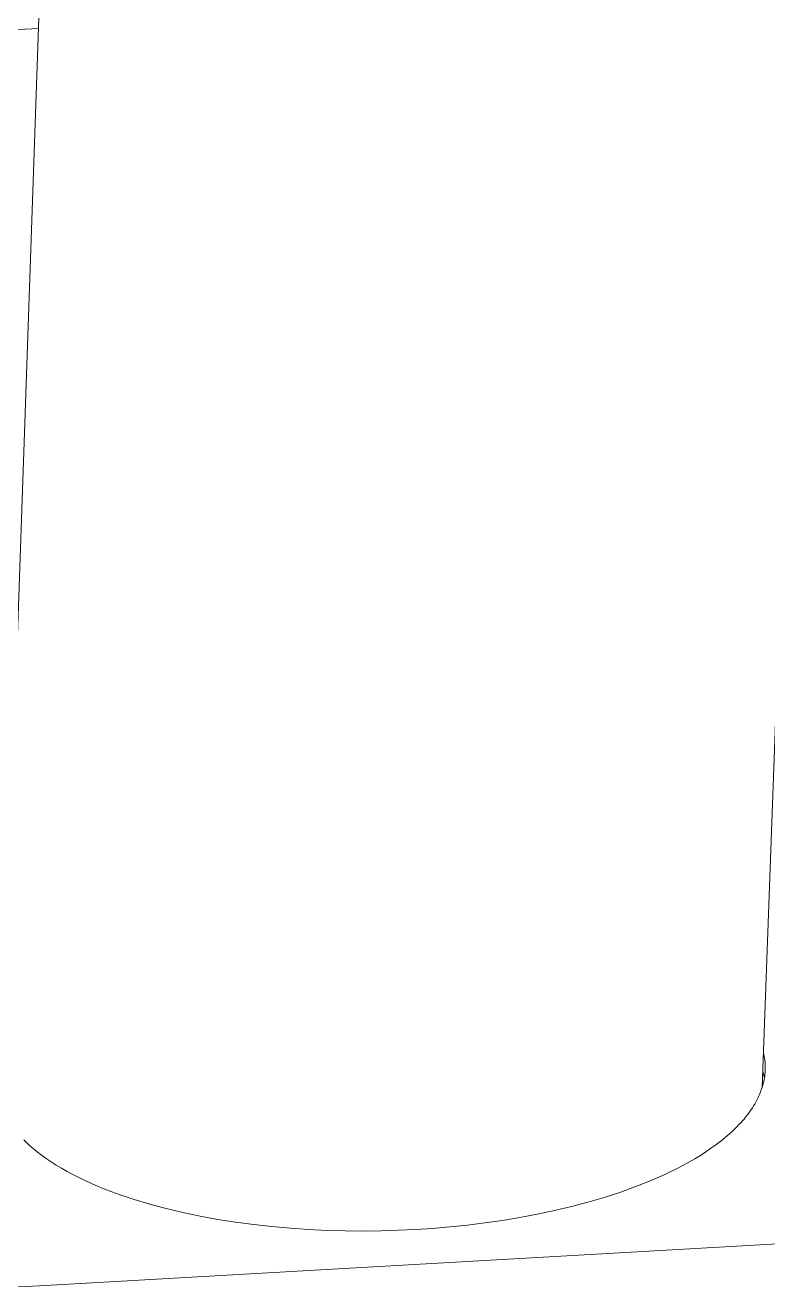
# Model space of a CAD drawing. Header units: millimetres. Extents: x 492 to 7139, y 278 to 5201.
# Drawn here: x 6249.3 to 6331.7, y 2841.3 to 2981.4 of the extents above; entities that cross this region are included whole.
import ezdxf

# ---------------------------------------------------------------- set-up
doc = ezdxf.new("R2010")
doc.units = ezdxf.units.MM
doc.layers.add('ZANO_R', color=7, linetype='Continuous', lineweight=0)

msp = doc.modelspace()

# ---------------------------------------------------------------- linework, layer by layer
at = {"layer": 'ZANO_R'}
for p, q in [((6397.83, 4698.44), (6331.08, 2863.44)), ((6246.67, 2861.2), (6255.85, 3128.16)), ((6250.79, 2980.98), (6000.07, 2970.02)), ((6331.23, 2867.36), (6331.25, 2867.25)), ((6331.25, 2867.25), (6331.29, 2867.06)), ((6331.29, 2867.06), (6331.33, 2866.87)), ((6331.33, 2866.87), (6331.36, 2866.68)), ((6331.36, 2866.68), (6331.39, 2866.49)), ((6331.34, 2864.5), (6331.15, 2865.23)), ((6331.39, 2866.49), (6331.41, 2866.29)), ((6331.41, 2866.29), (6331.42, 2866.1)), ((6331.43, 2865.31), (6331.41, 2865.11)), ((6331.42, 2866.1), (6331.43, 2865.9)), ((6331.43, 2865.9), (6331.43, 2865.7)), ((6331.43, 2865.7), (6331.43, 2865.51)), ((6331.43, 2865.51), (6331.43, 2865.31)), ((6331.21, 2863.89), (6331.16, 2863.69)), ((6331.26, 2864.1), (6331.21, 2863.89)), ((6331.3, 2864.3), (6331.26, 2864.1)), ((6331.34, 2864.5), (6331.3, 2864.3)), ((6331.37, 2864.71), (6331.34, 2864.5)), ((6331.4, 2864.91), (6331.37, 2864.71)), ((6331.41, 2865.11), (6331.4, 2864.91)), ((6330.7, 2862.45), (6330.6, 2862.24)), ((6330.79, 2862.65), (6330.7, 2862.45)), ((6330.88, 2862.86), (6330.79, 2862.65)), ((6330.96, 2863.07), (6330.88, 2862.86)), ((6331.03, 2863.28), (6330.96, 2863.07)), ((6331.1, 2863.48), (6331.03, 2863.28)), ((6331.16, 2863.69), (6331.1, 2863.48)), ((6329.87, 2860.99), (6329.72, 2860.78)), ((6330.01, 2861.2), (6329.87, 2860.99)), ((6330.14, 2861.4), (6330.01, 2861.2)), ((6330.26, 2861.61), (6330.14, 2861.4)), ((6330.38, 2861.82), (6330.26, 2861.61)), ((6330.5, 2862.03), (6330.38, 2861.82)), ((6330.6, 2862.24), (6330.5, 2862.03)), ((6328.9, 2859.73), (6328.71, 2859.53)), ((6329.08, 2859.94), (6328.9, 2859.73)), ((6329.25, 2860.15), (6329.08, 2859.94)), ((6329.41, 2860.36), (6329.25, 2860.15)), ((6329.57, 2860.57), (6329.41, 2860.36)), ((6329.72, 2860.78), (6329.57, 2860.57)), ((6327.46, 2858.29), (6326.98, 2857.88)), ((6327.9, 2858.7), (6327.46, 2858.29)), ((6328.32, 2859.11), (6327.9, 2858.7)), ((6328.52, 2859.32), (6328.32, 2859.11)), ((6328.71, 2859.53), (6328.52, 2859.32)), ((6249.34, 2857.43), (6249.15, 2857.62)), ((6249.75, 2857.05), (6249.34, 2857.43)), ((6250.19, 2856.67), (6249.75, 2857.05)), ((6325.96, 2857.08), (6325.41, 2856.69)), ((6326.49, 2857.48), (6325.96, 2857.08)), ((6326.98, 2857.88), (6326.49, 2857.48)), ((6250.65, 2856.3), (6250.19, 2856.67)), ((6251.14, 2855.92), (6250.65, 2856.3)), ((6251.66, 2855.55), (6251.14, 2855.92)), ((6252.2, 2855.19), (6251.66, 2855.55)), ((6323.61, 2855.53), (6322.96, 2855.15)), ((6324.24, 2855.91), (6323.61, 2855.53)), ((6324.84, 2856.29), (6324.24, 2855.91)), ((6325.41, 2856.69), (6324.84, 2856.29)), ((6252.76, 2854.83), (6252.2, 2855.19)), ((6253.35, 2854.48), (6252.76, 2854.83)), ((6253.97, 2854.13), (6253.35, 2854.48)), ((6254.61, 2853.78), (6253.97, 2854.13)), ((6320.88, 2854.07), (6320.14, 2853.72)), ((6321.59, 2854.42), (6320.88, 2854.07)), ((6322.29, 2854.78), (6321.59, 2854.42)), ((6322.96, 2855.15), (6322.29, 2854.78)), ((6255.28, 2853.44), (6254.61, 2853.78)), ((6255.97, 2853.11), (6255.28, 2853.44)), ((6256.68, 2852.79), (6255.97, 2853.11)), ((6257.42, 2852.47), (6256.68, 2852.79)), ((6318.6, 2853.05), (6316.98, 2852.41)), ((6319.38, 2853.38), (6318.6, 2853.05)), ((6320.14, 2853.72), (6319.38, 2853.38)), ((6258.17, 2852.16), (6257.42, 2852.47)), ((6258.95, 2851.86), (6258.17, 2852.16)), ((6259.75, 2851.57), (6258.95, 2851.86)), ((6261.41, 2851.01), (6259.75, 2851.57)), ((6313.56, 2851.24), (6311.76, 2850.71)), ((6315.3, 2851.8), (6313.56, 2851.24)), ((6316.98, 2852.41), (6315.3, 2851.8)), ((6263.15, 2850.49), (6261.41, 2851.01)), ((6264.95, 2850), (6263.15, 2850.49)), ((6266.81, 2849.56), (6264.95, 2850)), ((6308.04, 2849.78), (6306.14, 2849.37)), ((6309.92, 2850.22), (6308.04, 2849.78)), ((6311.76, 2850.71), (6309.92, 2850.22)), ((6268.72, 2849.16), (6266.81, 2849.56)), ((6270.67, 2848.8), (6268.72, 2849.16)), ((6272.66, 2848.49), (6270.67, 2848.8)), ((6274.67, 2848.22), (6272.66, 2848.49)), ((6300.33, 2848.41), (6298.39, 2848.17)), ((6302.27, 2848.69), (6300.33, 2848.41)), ((6304.21, 2849.01), (6302.27, 2848.69)), ((6306.14, 2849.37), (6304.21, 2849.01)), ((6276.7, 2848), (6274.67, 2848.22)), ((6278.74, 2847.82), (6276.7, 2848)), ((6280.78, 2847.68), (6278.74, 2847.82)), ((6282.81, 2847.58), (6280.78, 2847.68)), ((6284.83, 2847.53), (6282.81, 2847.58)), ((6286.83, 2847.51), (6284.83, 2847.53)), ((6288.8, 2847.53), (6286.83, 2847.51)), ((6290.74, 2847.59), (6288.8, 2847.53)), ((6292.64, 2847.68), (6290.74, 2847.59)), ((6294.54, 2847.8), (6292.64, 2847.68)), ((6296.45, 2847.97), (6294.54, 2847.8)), ((6298.39, 2848.17), (6296.45, 2847.97)), ((6250.89, 2841.43), (6336.09, 2846.27)), ((6248.56, 2841.32), (6250.89, 2841.43))]:
    msp.add_line(p, q, dxfattribs=at)

doc.saveas('drawing.dxf')
